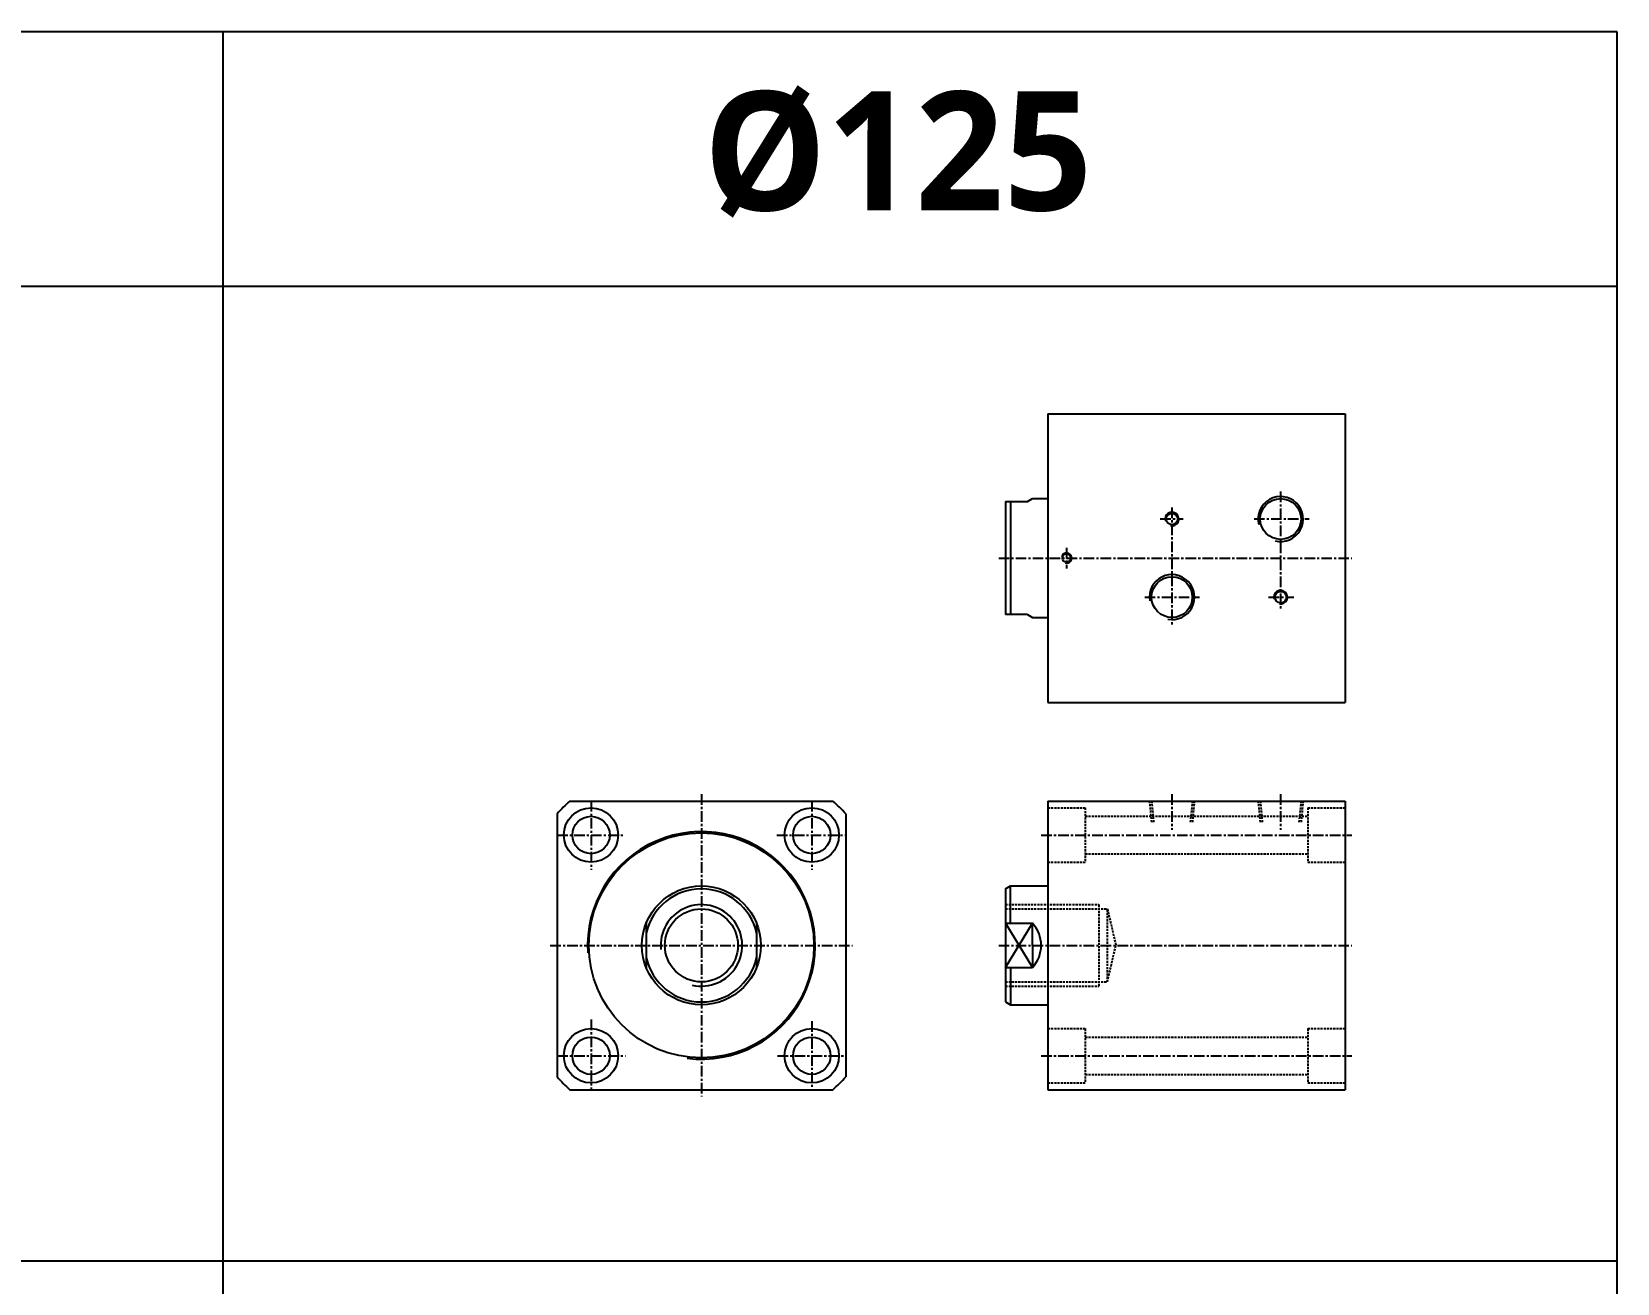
# Model space of a CAD drawing. Extents: x 0 to 4072, y 0 to 1298.
# Drawn here: x 3138 to 4072, y 561 to 1298 of the extents above; entities that cross this region are included whole.
import ezdxf

# ---------------------------------------------------------------- set-up
doc = ezdxf.new("R2010")
doc.units = 0
doc.header["$LTSCALE"] = 5
doc.header["$MEASUREMENT"] = 0
doc.linetypes.add('CENTER', pattern=[2, 1.25, -0.25, 0.25, -0.25])
doc.linetypes.add('HIDDEN', pattern=[0.375, 0.25, -0.125])
doc.layers.get('0').update_dxf_attribs({"linetype": 'CONTINUOUS'})
doc.layers.add('HIDDEN', color=2, linetype='HIDDEN')
doc.layers.add('ML', color=3, linetype='CONTINUOUS')
doc.styles.add('문자', font='romans.shx')

msp = doc.modelspace()

# ---------------------------------------------------------------- linework, layer by layer
for p, q in [((4071.8, 1298), (0, 1298)), ((3250.8, 574), (3250.8, 1298)), ((4071.8, 574), (4071.8, 1298)), ((4071.8, 1148), (0, 1148)), ((3736.56, 1073.07), (3736.56, 988.07)), ((3736.56, 1073.07), (3911.56, 1073.07)), ((3911.56, 1073.07), (3911.56, 903.07)), ((3711.56, 1021.34), (3711.56, 954.8)), ((3711.56, 1021.34), (3724.45, 1021.34)), ((3714.56, 1021.34), (3714.56, 954.8)), ((3724.45, 1021.34), (3727.45, 1023.07)), ((3727.45, 1023.07), (3736.56, 1023.07)), ((3736.56, 988.07), (3736.56, 903.07)), ((3724.45, 954.8), (3711.56, 954.8)), ((3724.45, 954.8), (3727.45, 953.07)), ((3727.45, 953.07), (3736.56, 953.07)), ((3736.56, 903.07), (3911.56, 903.07)), ((3455.04, 844.99), (3609.96, 844.99)), ((3736.56, 844.99), (3736.56, 777.99)), ((3736.56, 844.99), (3911.56, 844.99)), ((3911.56, 844.99), (3911.56, 674.99)), ((3447.5, 837.45), (3447.5, 682.53)), ((3617.5, 837.45), (3617.5, 682.53)), ((3711.56, 793.25), (3714.56, 794.99)), ((3714.56, 794.99), (3736.56, 794.99)), ((3714.56, 772.98), (3714.56, 794.99)), ((3711.56, 793.25), (3711.56, 726.72)), ((3736.56, 777.99), (3736.56, 674.99)), ((3500, 772.98), (3500, 747)), ((3565, 772.98), (3565, 747)), ((3711.56, 772.98), (3727.45, 772.98)), ((3727.45, 759.99), (3727.45, 772.98)), ((3727.45, 759.99), (3727.45, 747)), ((3711.56, 747), (3727.45, 747)), ((3714.56, 747), (3714.56, 724.99)), ((3250.8, 0), (3250.8, 724)), ((3711.56, 726.72), (3714.56, 724.99)), ((3714.56, 724.99), (3736.56, 724.99)), ((4071.8, 0), (4071.8, 724)), ((3455.04, 674.99), (3609.96, 674.99)), ((3736.56, 674.99), (3911.56, 674.99)), ((4071.8, 574), (0, 574)), ((4071.8, 574), (0, 574))]:
    msp.add_line(p, q)
at = {"color": 7}
for centre, radius in [((3873.56, 1011.07), 12), ((3809.56, 1011.07), 3.38), ((3747.56, 988.07), 2.5), ((3809.56, 965.07), 12), ((3873.56, 965.07), 3.38), ((3532.5, 759.99), 66.25)]:
    msp.add_circle(centre, radius, dxfattribs=at)
for centre, radius in [((3467.5, 824.99), 16), ((3597.5, 824.99), 16), ((3467.5, 824.99), 11), ((3597.5, 824.99), 11), ((3532.5, 759.99), 35), ((3532.5, 759.99), 21.5), ((3467.5, 694.99), 16), ((3597.5, 694.99), 16), ((3467.5, 694.99), 11), ((3597.5, 694.99), 11)]:
    msp.add_circle(centre, radius)
for centre, radius, start, end in [((3532.5, 759.99), 115, 132.34261, 137.65739), ((3532.5, 759.99), 115, 42.34261, 47.65739), ((3532.5, 759.99), 33.27, 12.33474, 167.66526), ((3713.51, 759.99), 19.05, 317.02091, 42.97909), ((3532.5, 759.99), 33.27, 192.33474, 347.66526), ((3532.5, 759.99), 115, 222.34261, 227.65739), ((3532.5, 759.99), 115, 312.34261, 317.65739)]:
    msp.add_arc(centre, radius, start, end)
at = {"layer": 'HIDDEN'}
for p, q in [((3736.56, 840.99), (3758.56, 840.99)), ((3758.56, 840.99), (3758.56, 808.99)), ((3796.31, 844.99), (3797.56, 831.99)), ((3797.56, 844.99), (3798.81, 831.99)), ((3821.56, 844.99), (3820.31, 831.99)), ((3822.81, 844.99), (3821.56, 831.99)), ((3860.31, 844.99), (3861.56, 831.99)), ((3861.56, 844.99), (3862.81, 831.99)), ((3885.56, 844.99), (3884.31, 831.99)), ((3886.81, 844.99), (3885.56, 831.99)), ((3889.56, 840.99), (3889.56, 808.99)), ((3889.56, 840.99), (3911.56, 840.99)), ((3758.56, 835.99), (3889.56, 835.99)), ((3758.56, 813.99), (3889.56, 813.99)), ((3736.56, 808.99), (3758.56, 808.99)), ((3889.56, 808.99), (3911.56, 808.99)), ((3711.56, 783.99), (3766.56, 783.99)), ((3711.56, 781.49), (3771.56, 781.49)), ((3766.56, 783.99), (3766.56, 735.99)), ((3771.56, 738.49), (3771.56, 781.49)), ((3771.56, 781.49), (3776.56, 759.99)), ((3771.56, 738.49), (3776.56, 759.99)), ((3711.56, 738.49), (3771.56, 738.49)), ((3711.56, 735.99), (3766.56, 735.99)), ((3736.56, 710.99), (3758.56, 710.99)), ((3758.56, 710.99), (3758.56, 678.99)), ((3889.56, 710.99), (3889.56, 678.99)), ((3889.56, 710.99), (3911.56, 710.99)), ((3758.56, 705.99), (3889.56, 705.99)), ((3758.56, 683.99), (3889.56, 683.99)), ((3736.56, 678.99), (3758.56, 678.99)), ((3889.56, 678.99), (3911.56, 678.99))]:
    msp.add_line(p, q, dxfattribs=at)
at = {"layer": 'ML', "color": 1, "linetype": 'CENTER'}
for p, q in [((3873.56, 1027.16), (3873.56, 957.67)), ((3809.56, 1017.78), (3809.56, 948.29)), ((3802.64, 1011.07), (3816.16, 1011.07)), ((3857.9, 1011.07), (3890.46, 1011.07)), ((3747.56, 994.06), (3747.56, 981.93)), ((3707.56, 988.07), (3915.56, 988.07)), ((3793.53, 965.07), (3825.82, 965.07)), ((3866.45, 965.07), (3881.36, 965.07)), ((3467.5, 844.99), (3467.5, 804.47)), ((3532.5, 848.99), (3532.5, 670.99)), ((3597.5, 844.99), (3597.5, 804.47)), ((3809.56, 848.99), (3809.56, 827.99)), ((3873.56, 848.99), (3873.56, 827.99)), ((3447.5, 824.99), (3487.23, 824.99)), ((3576.85, 824.99), (3617.5, 824.99)), ((3732.56, 824.99), (3915.56, 824.99)), ((3443.5, 759.99), (3621.5, 759.99)), ((3707.56, 759.99), (3915.56, 759.99)), ((3467.5, 716.33), (3467.5, 674.99)), ((3597.5, 715.39), (3597.5, 674.99)), ((3447.5, 694.99), (3487.7, 694.99)), ((3577.32, 694.99), (3617.5, 694.99)), ((3732.56, 694.99), (3915.56, 694.99))]:
    msp.add_line(p, q, dxfattribs=at)
at = {"layer": 'ML'}
for p, q in [((3711.56, 772.98), (3727.45, 747)), ((3711.56, 747), (3727.45, 772.98))]:
    msp.add_line(p, q, dxfattribs=at)
at = {"layer": 'ML', "color": 2}
msp.add_lwpolyline([(3466.9, 773.6), (3466.84, 773.6)], dxfattribs=at)
at = {"layer": 'ML'}
for centre, radius, start, end in [((3873.56, 1011.07), 13.25, 255.78483, 194.33554), ((3809.56, 1011.07), 4, 259.03938, 197.26662), ((3747.56, 988.07), 3, 254.67946, 164.77207), ((3809.56, 965.07), 13.25, 259.41703, 189.19157), ((3873.56, 965.07), 4, 259.03938, 197.26662), ((3532.5, 759.99), 67, 262.72411, 183.79217), ((3532.5, 759.99), 24, 257.1061, 185.85856)]:
    msp.add_arc(centre, radius, start, end, dxfattribs=at)

# ---------------------------------------------------------------- texts
at = {"insert": (3533.69, 1262.8), "char_height": 70, "attachment_point": 1, "style": '문자'}
msp.add_mtext_dynamic_manual_height_columns('{\\fMalgun Gothic|b1|i0|c129|p50;%%C125}', width=124.5326, gutter_width=16, heights=[-75.56], dxfattribs=at)

doc.saveas('drawing.dxf')
